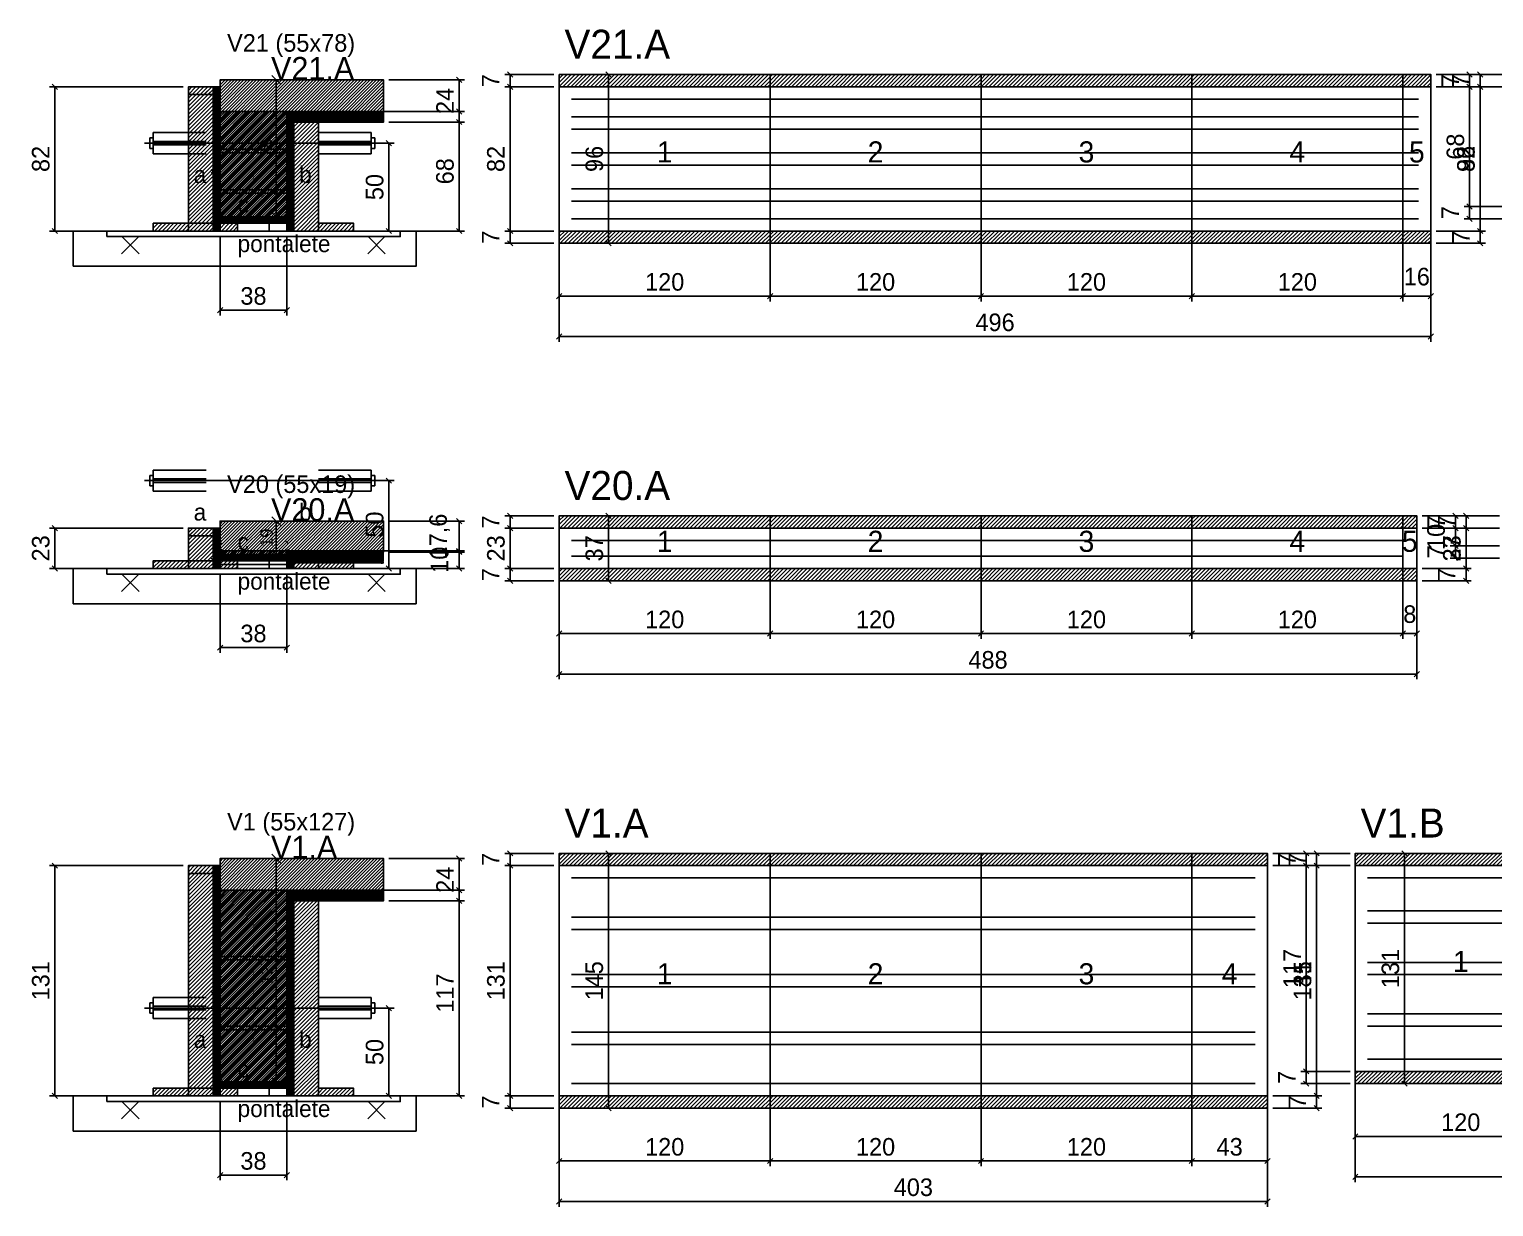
# Model space of a CAD drawing. Extents: x -10500 to 3070, y -7991 to 1250.
# Drawn here: x -69 to 765, y -5182 to -4512 of the extents above; entities that cross this region are included whole.
import ezdxf
from ezdxf.enums import TextEntityAlignment as Align

# ---------------------------------------------------------------- set-up
doc = ezdxf.new("R2010")
doc.units = 0
for name, color, linetype in [('5', 5, 'Continuous'), ('barrote', 126, 'Continuous'), ('CONCRETO', 251, 'Continuous'), ('COTA', 241, 'Continuous'), ('Cota Seção (2x)', 241, 'Continuous'), ('detalhes', 7, 'Continuous'), ('ESTRUTURACAO', 7, 'Continuous'), ('Hachura', 251, 'Continuous'), ('Madeira', 126, 'Continuous'), ('NOMENCLATURA', 7, 'Continuous'), ('Painéis', 200, 'Continuous'), ('presilha', 224, 'Continuous'), ('SARR_2.2x7', 40, 'Continuous'), ('SCO-___-LAJ', 224, 'Continuous'), ('TENSOR', 224, 'Continuous'), ('Texto Seção', 7, 'Continuous')]:
    doc.layers.add(name, color=color, linetype=linetype)
doc.dimstyles.new('PAINEL', dxfattribs={"dimtxt": 10, "dimasz": 3, "dimexe": 3, "dimexo": 3, "dimgap": 3, "dimtad": 1, "dimblk": 'OBLIQUE', "dimblk1": 'OBLIQUE', "dimcen": 2.5, "dimclrd": 4, "dimclre": 4, "dimclrt": 240, "dimazin": 3, "dimtfac": 1, "dimtmove": 0, "dimatfit": 3})
doc.dimstyles.new('SECAO2X', dxfattribs={"dimtxt": 7, "dimasz": 5, "dimexe": 3, "dimexo": 3, "dimgap": 2, "dimtad": 3, "dimblk": 'OBLIQUE', "dimblk1": 'OBLIQUE', "dimcen": 2.5, "dimclrd": 4, "dimclre": 4, "dimclrt": 1, "dimazin": 3, "dimtfac": 1, "dimtmove": 0, "dimatfit": 3})

# ---------------------------------------------------------------- blocks, each defined once
blk = doc.blocks.new('PAR_ESQ')
for p, q in [((-1, -1), (1, 1)), ((-1, 1), (1, -1))]:
    blk.add_line(p, q)
blk = doc.blocks.new('PAR_FUNDO_ESQ')
for p, q in [((-1, -1), (1, 1)), ((-1, 1), (1, -1))]:
    blk.add_line(p, q)
blk = doc.blocks.new('PAR_FUNDO_DIR')
for p, q in [((-1, -1), (1, 1)), ((-1, 1), (1, -1))]:
    blk.add_line(p, q)
blk = doc.blocks.new('par_int_esq')
for p, q in [((-1, -1), (1, 1)), ((-1, 1), (1, -1))]:
    blk.add_line(p, q)
blk = doc.blocks.new('par_int_dir')
for p, q in [((-1, -1), (1, 1)), ((-1, 1), (1, -1))]:
    blk.add_line(p, q)
blk = doc.blocks.new('_OBLIQUE')
at = {"color": 0, "linetype": 'BYBLOCK'}
blk.add_line((-0.5, -0.5), (0.5, 0.5), dxfattribs=at)

msp = doc.modelspace()

# ---------------------------------------------------------------- hatches: boundary and pattern name
at = {"layer": 'COTA'}
h = msp.add_hatch(dxfattribs=at)
h.set_pattern_fill('ANSI31', scale=0.4)
h.paths.add_polyline_path([(40, -4618.7), (40, -4540.7), (133, -4540.7), (133, -4564.7), (78, -4564.7), (78, -4618.7)])
h = msp.add_hatch(dxfattribs=at)
h.set_pattern_fill('ANSI31', scale=0.5)
h.paths.add_polyline_path([(233, -4544.7), (353, -4544.7), (353, -4537.7), (233, -4537.7)])
h = msp.add_hatch(dxfattribs=at)
h.set_pattern_fill('ANSI31', scale=0.5)
h.paths.add_polyline_path([(353, -4544.7), (473, -4544.7), (473, -4537.7), (353, -4537.7)])
h = msp.add_hatch(dxfattribs=at)
h.set_pattern_fill('ANSI31', scale=0.5)
h.paths.add_polyline_path([(473, -4544.7), (593, -4544.7), (593, -4537.7), (473, -4537.7)])
h = msp.add_hatch(dxfattribs=at)
h.set_pattern_fill('ANSI31', scale=0.5)
h.paths.add_polyline_path([(593, -4544.7), (713, -4544.7), (713, -4537.7), (593, -4537.7)])
h = msp.add_hatch(dxfattribs=at)
h.set_pattern_fill('ANSI31', scale=0.5)
h.paths.add_polyline_path([(713, -4544.7), (729, -4544.7), (729, -4537.7), (713, -4537.7)])
h = msp.add_hatch(dxfattribs=at)
h.set_pattern_fill('ANSI31', scale=0.5)
h.paths.add_polyline_path([(233, -4633.7), (353, -4633.7), (353, -4626.7), (233, -4626.7)])
h = msp.add_hatch(dxfattribs=at)
h.set_pattern_fill('ANSI31', scale=0.5)
h.paths.add_polyline_path([(353, -4633.7), (473, -4633.7), (473, -4626.7), (353, -4626.7)])
h = msp.add_hatch(dxfattribs=at)
h.set_pattern_fill('ANSI31', scale=0.5)
h.paths.add_polyline_path([(473, -4633.7), (593, -4633.7), (593, -4626.7), (473, -4626.7)])
h = msp.add_hatch(dxfattribs=at)
h.set_pattern_fill('ANSI31', scale=0.5)
h.paths.add_polyline_path([(593, -4633.7), (713, -4633.7), (713, -4626.7), (593, -4626.7)])
h = msp.add_hatch(dxfattribs=at)
h.set_pattern_fill('ANSI31', scale=0.5)
h.paths.add_polyline_path([(713, -4633.7), (729, -4633.7), (729, -4626.7), (713, -4626.7)])
h = msp.add_hatch(dxfattribs=at)
h.set_pattern_fill('ANSI31', scale=0.5)
h.paths.add_polyline_path([(233, -4795.7), (353, -4795.7), (353, -4788.7), (233, -4788.7)])
h = msp.add_hatch(dxfattribs=at)
h.set_pattern_fill('ANSI31', scale=0.5)
h.paths.add_polyline_path([(353, -4795.7), (473, -4795.7), (473, -4788.7), (353, -4788.7)])
h = msp.add_hatch(dxfattribs=at)
h.set_pattern_fill('ANSI31', scale=0.5)
h.paths.add_polyline_path([(473, -4795.7), (593, -4795.7), (593, -4788.7), (473, -4788.7)])
h = msp.add_hatch(dxfattribs=at)
h.set_pattern_fill('ANSI31', scale=0.5)
h.paths.add_polyline_path([(593, -4795.7), (713, -4795.7), (713, -4788.7), (593, -4788.7)])
h = msp.add_hatch(dxfattribs=at)
h.set_pattern_fill('ANSI31', scale=0.5)
h.paths.add_polyline_path([(713, -4795.7), (721, -4795.7), (721, -4788.7), (713, -4788.7)])
h = msp.add_hatch(dxfattribs=at)
h.set_pattern_fill('ANSI31', scale=0.4)
h.paths.add_polyline_path([(40, -4810.7), (40, -4791.7), (133, -4791.7), (133, -4809.3), (78, -4809.3), (78, -4810.7)])
h = msp.add_hatch(dxfattribs=at)
h.set_pattern_fill('ANSI31', scale=0.5)
h.paths.add_polyline_path([(233, -4825.7), (353, -4825.7), (353, -4818.7), (233, -4818.7)])
h = msp.add_hatch(dxfattribs=at)
h.set_pattern_fill('ANSI31', scale=0.5)
h.paths.add_polyline_path([(353, -4825.7), (473, -4825.7), (473, -4818.7), (353, -4818.7)])
h = msp.add_hatch(dxfattribs=at)
h.set_pattern_fill('ANSI31', scale=0.5)
h.paths.add_polyline_path([(473, -4825.7), (593, -4825.7), (593, -4818.7), (473, -4818.7)])
h = msp.add_hatch(dxfattribs=at)
h.set_pattern_fill('ANSI31', scale=0.5)
h.paths.add_polyline_path([(593, -4825.7), (713, -4825.7), (713, -4818.7), (593, -4818.7)])
h = msp.add_hatch(dxfattribs=at)
h.set_pattern_fill('ANSI31', scale=0.5)
h.paths.add_polyline_path([(713, -4825.7), (721, -4825.7), (721, -4818.7), (713, -4818.7)])
h = msp.add_hatch(dxfattribs=at)
h.set_pattern_fill('ANSI31', scale=0.5)
h.paths.add_polyline_path([(233, -4987.7), (353, -4987.7), (353, -4980.7), (233, -4980.7)])
h = msp.add_hatch(dxfattribs=at)
h.set_pattern_fill('ANSI31', scale=0.5)
h.paths.add_polyline_path([(353, -4987.7), (473, -4987.7), (473, -4980.7), (353, -4980.7)])
h = msp.add_hatch(dxfattribs=at)
h.set_pattern_fill('ANSI31', scale=0.5)
h.paths.add_polyline_path([(473, -4987.7), (593, -4987.7), (593, -4980.7), (473, -4980.7)])
h = msp.add_hatch(dxfattribs=at)
h.set_pattern_fill('ANSI31', scale=0.5)
h.paths.add_polyline_path([(593, -4987.7), (636, -4987.7), (636, -4980.7), (593, -4980.7)])
h = msp.add_hatch(dxfattribs=at)
h.set_pattern_fill('ANSI31', scale=0.5)
h.paths.add_polyline_path([(686, -4987.7), (806, -4987.7), (806, -4980.7), (686, -4980.7)])
h = msp.add_hatch(dxfattribs=at)
h.set_pattern_fill('ANSI31', scale=0.4)
h.paths.add_polyline_path([(40, -5110.7), (40, -4983.7), (133, -4983.7), (133, -5007.7), (78, -5007.7), (78, -5110.7)])
h = msp.add_hatch(dxfattribs=at)
h.set_pattern_fill('ANSI31', scale=0.5)
h.paths.add_polyline_path([(686, -5111.7), (806, -5111.7), (806, -5104.7), (686, -5104.7)])
h = msp.add_hatch(dxfattribs=at)
h.set_pattern_fill('ANSI31', scale=0.5)
h.paths.add_polyline_path([(233, -5125.7), (353, -5125.7), (353, -5118.7), (233, -5118.7)])
h = msp.add_hatch(dxfattribs=at)
h.set_pattern_fill('ANSI31', scale=0.5)
h.paths.add_polyline_path([(353, -5125.7), (473, -5125.7), (473, -5118.7), (353, -5118.7)])
h = msp.add_hatch(dxfattribs=at)
h.set_pattern_fill('ANSI31', scale=0.5)
h.paths.add_polyline_path([(473, -5125.7), (593, -5125.7), (593, -5118.7), (473, -5118.7)])
h = msp.add_hatch(dxfattribs=at)
h.set_pattern_fill('ANSI31', scale=0.5)
h.paths.add_polyline_path([(593, -5125.7), (636, -5125.7), (636, -5118.7), (593, -5118.7)])
at = {"layer": 'Hachura'}
h = msp.add_hatch(dxfattribs=at)
h.set_pattern_fill('ANSI31', scale=0.5)
h.paths.add_polyline_path([(22, -4626.7), (36, -4626.7), (36, -4544.7), (22, -4544.7)])
h = msp.add_hatch(dxfattribs=at)
h.set_pattern_fill('ANSI31', scale=0.5)
h.paths.add_polyline_path([(22, -4549.1), (36, -4549.1), (36, -4544.7), (22, -4544.7)])
h = msp.add_hatch(dxfattribs=at)
h.set_pattern_fill('SOLID')
h.paths.add_polyline_path([(36, -4626.7), (40, -4626.7), (40, -4544.7), (36, -4544.7)])
h = msp.add_hatch(dxfattribs=at)
h.set_pattern_fill('SOLID')
h.paths.add_polyline_path([(78, -4626.7), (82, -4626.7), (82, -4558.7), (78, -4558.7)])
h = msp.add_hatch(dxfattribs=at)
h.set_pattern_fill('SOLID')
h.paths.add_polyline_path([(78, -4558.7), (133, -4558.7), (133, -4564.7), (78, -4564.7)])
h = msp.add_hatch(dxfattribs=at)
h.set_pattern_fill('ANSI31', scale=0.5)
h.paths.add_polyline_path([(82, -4626.7), (96, -4626.7), (96, -4558.7), (82, -4558.7)])
h = msp.add_hatch(dxfattribs=at)
h.set_pattern_fill('ANSI31', scale=0.5)
h.paths.add_polyline_path([(82, -4563.1), (96, -4563.1), (96, -4558.7), (82, -4558.7)])
h = msp.add_hatch(dxfattribs=at)
h.set_pattern_fill('ANSI31', scale=0.5)
h.paths.add_polyline_path([(2, -4626.7), (22, -4626.7), (22, -4622.3), (2, -4622.3)])
h = msp.add_hatch(dxfattribs=at)
h.set_pattern_fill('SOLID')
h.paths.add_polyline_path([(40, -4622.3), (78, -4622.3), (78, -4618.7), (40, -4618.7)])
h = msp.add_hatch(dxfattribs=at)
h.set_pattern_fill('ANSI31', scale=0.5)
h.paths.add_polyline_path([(40, -4626.7), (50, -4626.7), (50, -4622.3), (40, -4622.3)])
h = msp.add_hatch(dxfattribs=at)
h.set_pattern_fill('ANSI31', scale=0.5)
h.paths.add_polyline_path([(96, -4626.7), (116, -4626.7), (116, -4622.3), (96, -4622.3)])
h = msp.add_hatch(dxfattribs=at)
h.set_pattern_fill('ANSI31', scale=0.5)
h.paths.add_polyline_path([(22, -4818.7), (36, -4818.7), (36, -4795.7), (22, -4795.7)])
h = msp.add_hatch(dxfattribs=at)
h.set_pattern_fill('ANSI31', scale=0.5)
h.paths.add_polyline_path([(22, -4800.1), (36, -4800.1), (36, -4795.7), (22, -4795.7)])
h = msp.add_hatch(dxfattribs=at)
h.set_pattern_fill('SOLID')
h.paths.add_polyline_path([(36, -4818.7), (40, -4818.7), (40, -4795.7), (36, -4795.7)])
h = msp.add_hatch(dxfattribs=at)
h.set_pattern_fill('ANSI31', scale=0.5)
h.paths.add_polyline_path([(2, -4818.7), (22, -4818.7), (22, -4814.3), (2, -4814.3)])
h = msp.add_hatch(dxfattribs=at)
h.set_pattern_fill('SOLID')
h.paths.add_polyline_path([(40, -4814.3), (78, -4814.3), (78, -4810.7), (40, -4810.7)])
h = msp.add_hatch(dxfattribs=at)
h.set_pattern_fill('ANSI31', scale=0.5)
h.paths.add_polyline_path([(40, -4818.7), (50, -4818.7), (50, -4814.3), (40, -4814.3)])
h = msp.add_hatch(dxfattribs=at)
h.set_pattern_fill('SOLID')
h.paths.add_polyline_path([(78, -4818.7), (82, -4818.7), (82, -4808.7), (78, -4808.7)])
h = msp.add_hatch(dxfattribs=at)
h.set_pattern_fill('SOLID')
h.paths.add_polyline_path([(78, -4808.7), (133, -4808.7), (133, -4815.7), (78, -4815.7)])
h = msp.add_hatch(dxfattribs=at)
h.set_pattern_fill('ANSI31', scale=0.5)
h.paths.add_polyline_path([(82, -4818.7), (96, -4818.7), (96, -4808.7), (82, -4808.7)])
h = msp.add_hatch(dxfattribs=at)
h.set_pattern_fill('ANSI31', scale=0.5)
h.paths.add_polyline_path([(82, -4813.1), (96, -4813.1), (96, -4808.7), (82, -4808.7)])
h = msp.add_hatch(dxfattribs=at)
h.set_pattern_fill('ANSI31', scale=0.5)
h.paths.add_polyline_path([(96, -4818.7), (116, -4818.7), (116, -4814.3), (96, -4814.3)])
h = msp.add_hatch(dxfattribs=at)
h.set_pattern_fill('ANSI31', scale=0.5)
h.paths.add_polyline_path([(22, -5118.7), (36, -5118.7), (36, -4987.7), (22, -4987.7)])
h = msp.add_hatch(dxfattribs=at)
h.set_pattern_fill('ANSI31', scale=0.5)
h.paths.add_polyline_path([(22, -4992.1), (36, -4992.1), (36, -4987.7), (22, -4987.7)])
h = msp.add_hatch(dxfattribs=at)
h.set_pattern_fill('SOLID')
h.paths.add_polyline_path([(36, -5118.7), (40, -5118.7), (40, -4987.7), (36, -4987.7)])
h = msp.add_hatch(dxfattribs=at)
h.set_pattern_fill('SOLID')
h.paths.add_polyline_path([(78, -5118.7), (82, -5118.7), (82, -5001.7), (78, -5001.7)])
h = msp.add_hatch(dxfattribs=at)
h.set_pattern_fill('SOLID')
h.paths.add_polyline_path([(78, -5001.7), (133, -5001.7), (133, -5007.7), (78, -5007.7)])
h = msp.add_hatch(dxfattribs=at)
h.set_pattern_fill('ANSI31', scale=0.5)
h.paths.add_polyline_path([(82, -5118.7), (96, -5118.7), (96, -5001.7), (82, -5001.7)])
h = msp.add_hatch(dxfattribs=at)
h.set_pattern_fill('ANSI31', scale=0.5)
h.paths.add_polyline_path([(82, -5006.1), (96, -5006.1), (96, -5001.7), (82, -5001.7)])
h = msp.add_hatch(dxfattribs=at)
h.set_pattern_fill('ANSI31', scale=0.5)
h.paths.add_polyline_path([(2, -5118.7), (22, -5118.7), (22, -5114.3), (2, -5114.3)])
h = msp.add_hatch(dxfattribs=at)
h.set_pattern_fill('SOLID')
h.paths.add_polyline_path([(40, -5114.3), (78, -5114.3), (78, -5110.7), (40, -5110.7)])
h = msp.add_hatch(dxfattribs=at)
h.set_pattern_fill('ANSI31', scale=0.5)
h.paths.add_polyline_path([(40, -5118.7), (50, -5118.7), (50, -5114.3), (40, -5114.3)])
h = msp.add_hatch(dxfattribs=at)
h.set_pattern_fill('ANSI31', scale=0.5)
h.paths.add_polyline_path([(96, -5118.7), (116, -5118.7), (116, -5114.3), (96, -5114.3)])
at = {"layer": 'HACHURACONCRETO'}
h = msp.add_hatch(dxfattribs=at)
h.set_pattern_fill('ANSI31', scale=0.3)
h.paths.add_polyline_path([(40, -4622.3), (78, -4622.3), (78, -4558.7), (40, -4558.7)])
h = msp.add_hatch(dxfattribs=at)
h.set_pattern_fill('ANSI31', scale=0.3)
h.paths.add_polyline_path([(40, -4814.3), (78, -4814.3), (78, -4808.7), (40, -4808.7)])
h = msp.add_hatch(dxfattribs=at)
h.set_pattern_fill('ANSI31', scale=0.3)
h.paths.add_polyline_path([(40, -5114.3), (78, -5114.3), (78, -5001.7), (40, -5001.7)])

# ---------------------------------------------------------------- linework, layer by layer
for p, q in [((0, -4573.7), (0, -4579.7)), ((2, -4573.7), (0, -4573.7)), ((2, -4570.7), (32, -4570.7)), ((2, -4570.7), (2, -4582.7)), ((96, -4570.7), (126, -4570.7)), ((126, -4570.7), (126, -4582.7)), ((126, -4573.7), (128, -4573.7)), ((128, -4573.7), (128, -4579.7)), ((2, -4579.7), (0, -4579.7)), ((2, -4575.7), (32, -4575.7)), ((2, -4577.7), (32, -4577.7)), ((2, -4582.7), (32, -4582.7)), ((96, -4575.7), (126, -4575.7)), ((96, -4577.7), (126, -4577.7)), ((96, -4582.7), (126, -4582.7)), ((126, -4579.7), (128, -4579.7)), ((0, -4765.7), (0, -4771.7)), ((2, -4765.7), (0, -4765.7)), ((2, -4762.7), (32, -4762.7)), ((2, -4762.7), (2, -4774.7)), ((96, -4762.7), (126, -4762.7)), ((126, -4762.7), (126, -4774.7)), ((126, -4765.7), (128, -4765.7)), ((128, -4765.7), (128, -4771.7)), ((2, -4771.7), (0, -4771.7)), ((2, -4767.7), (32, -4767.7)), ((2, -4769.7), (32, -4769.7)), ((2, -4774.7), (32, -4774.7)), ((96, -4767.7), (126, -4767.7)), ((96, -4769.7), (126, -4769.7)), ((96, -4774.7), (126, -4774.7)), ((126, -4771.7), (128, -4771.7)), ((0, -5065.7), (0, -5071.7)), ((2, -5065.7), (0, -5065.7)), ((2, -5062.7), (32, -5062.7)), ((2, -5062.7), (2, -5074.7)), ((96, -5062.7), (126, -5062.7)), ((126, -5062.7), (126, -5074.7)), ((126, -5065.7), (128, -5065.7)), ((128, -5065.7), (128, -5071.7)), ((2, -5071.7), (0, -5071.7)), ((2, -5067.7), (32, -5067.7)), ((2, -5069.7), (32, -5069.7)), ((2, -5074.7), (32, -5074.7)), ((96, -5067.7), (126, -5067.7)), ((96, -5069.7), (126, -5069.7)), ((96, -5074.7), (126, -5074.7)), ((126, -5071.7), (128, -5071.7))]:
    msp.add_line(p, q)
at = {"layer": 'BARRA_ANCORAGEM'}
for p, q in [((40, -4580.14), (78, -4580.14)), ((40, -4582.14), (40, -4580.14)), ((40, -4582.14), (78, -4582.14)), ((78, -4582.14), (78, -4580.14)), ((40, -4603.26), (78, -4603.26)), ((40, -4605.26), (40, -4603.26)), ((40, -4605.26), (78, -4605.26)), ((78, -4605.26), (78, -4603.26)), ((40, -4811), (78, -4811)), ((40, -4813), (40, -4811)), ((40, -4813), (78, -4813)), ((40, -4814.4), (78, -4814.4)), ((40, -4816.4), (40, -4814.4)), ((40, -4816.4), (78, -4816.4)), ((78, -4813), (78, -4811)), ((78, -4816.4), (78, -4814.4)), ((40, -5039.31), (78, -5039.31)), ((40, -5041.31), (40, -5039.31)), ((40, -5041.31), (78, -5041.31)), ((78, -5041.31), (78, -5039.31)), ((40, -5079.09), (78, -5079.09)), ((40, -5081.09), (40, -5079.09)), ((40, -5081.09), (78, -5081.09)), ((78, -5081.09), (78, -5079.09))]:
    msp.add_line(p, q, dxfattribs=at)
at = {"layer": 'barrote'}
for points in [[(-43.5, -4646.7), (151.5, -4646.7), (151.5, -4626.7), (-43.5, -4626.7)], [(-43.5, -4838.7), (151.5, -4838.7), (151.5, -4818.7), (-43.5, -4818.7)], [(-43.5, -5138.7), (151.5, -5138.7), (151.5, -5118.7), (-43.5, -5118.7)]]:
    msp.add_lwpolyline(points, close=True, dxfattribs=at)
at = {"layer": 'CONCRETO'}
for points in [[(40, -4618.7), (40, -4540.7), (133, -4540.7), (133, -4564.7), (78, -4564.7), (78, -4618.7)], [(40, -4810.7), (40, -4791.7), (133, -4791.7), (133, -4809.3), (78, -4809.3), (78, -4810.7)], [(40, -5110.7), (40, -4983.7), (133, -4983.7), (133, -5007.7), (78, -5007.7), (78, -5110.7)]]:
    msp.add_lwpolyline(points, close=True, dxfattribs=at)
at = {"layer": 'HACHURACONCRETO'}
for points in [[(40, -4622.3), (78, -4622.3), (78, -4558.7), (40, -4558.7)], [(40, -4814.3), (78, -4814.3), (78, -4808.7), (40, -4808.7)], [(40, -5114.3), (78, -5114.3), (78, -5001.7), (40, -5001.7)]]:
    msp.add_lwpolyline(points, close=True, dxfattribs=at)
at = {"layer": 'Madeira'}
for points in [[(22, -4626.7), (36, -4626.7), (36, -4544.7), (22, -4544.7)], [(22, -4549.1), (36, -4549.1), (36, -4544.7), (22, -4544.7)], [(82, -4626.7), (96, -4626.7), (96, -4558.7), (82, -4558.7)], [(82, -4563.1), (96, -4563.1), (96, -4558.7), (82, -4558.7)], [(2, -4626.7), (22, -4626.7), (22, -4622.3), (2, -4622.3)], [(22, -4626.7), (36, -4626.7), (36, -4622.3), (22, -4622.3)], [(40, -4626.7), (50, -4626.7), (50, -4622.3), (40, -4622.3)], [(68, -4626.7), (78, -4626.7), (78, -4622.3), (68, -4622.3)], [(96, -4626.7), (116, -4626.7), (116, -4622.3), (96, -4622.3)], [(22, -4818.7), (36, -4818.7), (36, -4795.7), (22, -4795.7)], [(22, -4800.1), (36, -4800.1), (36, -4795.7), (22, -4795.7)], [(2, -4818.7), (22, -4818.7), (22, -4814.3), (2, -4814.3)], [(22, -4818.7), (36, -4818.7), (36, -4814.3), (22, -4814.3)], [(40, -4818.7), (50, -4818.7), (50, -4814.3), (40, -4814.3)], [(68, -4818.7), (78, -4818.7), (78, -4814.3), (68, -4814.3)], [(82, -4818.7), (96, -4818.7), (96, -4808.7), (82, -4808.7)], [(82, -4813.1), (96, -4813.1), (96, -4808.7), (82, -4808.7)], [(96, -4818.7), (116, -4818.7), (116, -4814.3), (96, -4814.3)], [(22, -5118.7), (36, -5118.7), (36, -4987.7), (22, -4987.7)], [(22, -4992.1), (36, -4992.1), (36, -4987.7), (22, -4987.7)], [(82, -5118.7), (96, -5118.7), (96, -5001.7), (82, -5001.7)], [(82, -5006.1), (96, -5006.1), (96, -5001.7), (82, -5001.7)], [(2, -5118.7), (22, -5118.7), (22, -5114.3), (2, -5114.3)], [(22, -5118.7), (36, -5118.7), (36, -5114.3), (22, -5114.3)], [(40, -5118.7), (50, -5118.7), (50, -5114.3), (40, -5114.3)], [(68, -5118.7), (78, -5118.7), (78, -5114.3), (68, -5114.3)], [(96, -5118.7), (116, -5118.7), (116, -5114.3), (96, -5114.3)]]:
    msp.add_lwpolyline(points, close=True, dxfattribs=at)
at = {"layer": 'Painéis'}
for p, q in [((233, -4544.7), (353, -4544.7)), ((233, -4626.7), (233, -4544.7)), ((353, -4626.7), (353, -4544.7)), ((353, -4626.7), (353, -4544.7)), ((353, -4544.7), (473, -4544.7)), ((353, -4626.7), (353, -4544.7)), ((473, -4626.7), (473, -4544.7)), ((473, -4626.7), (473, -4544.7)), ((473, -4544.7), (593, -4544.7)), ((473, -4626.7), (473, -4544.7)), ((593, -4626.7), (593, -4544.7)), ((593, -4626.7), (593, -4544.7)), ((593, -4544.7), (713, -4544.7)), ((593, -4626.7), (593, -4544.7)), ((713, -4626.7), (713, -4544.7)), ((713, -4626.7), (713, -4544.7)), ((713, -4544.7), (729, -4544.7)), ((713, -4626.7), (713, -4544.7)), ((729, -4626.7), (729, -4544.7)), ((233, -4626.7), (353, -4626.7)), ((353, -4626.7), (473, -4626.7)), ((473, -4626.7), (593, -4626.7)), ((593, -4626.7), (713, -4626.7)), ((713, -4626.7), (729, -4626.7)), ((233, -4795.7), (353, -4795.7)), ((233, -4818.7), (233, -4795.7)), ((353, -4818.7), (353, -4795.7)), ((353, -4818.7), (353, -4795.7)), ((353, -4795.7), (473, -4795.7)), ((353, -4818.7), (353, -4795.7)), ((473, -4818.7), (473, -4795.7)), ((473, -4818.7), (473, -4795.7)), ((473, -4795.7), (593, -4795.7)), ((473, -4818.7), (473, -4795.7)), ((593, -4818.7), (593, -4795.7)), ((593, -4818.7), (593, -4795.7)), ((593, -4795.7), (713, -4795.7)), ((593, -4818.7), (593, -4795.7)), ((713, -4818.7), (713, -4795.7)), ((713, -4818.7), (713, -4795.7)), ((713, -4795.7), (721, -4795.7)), ((713, -4818.7), (713, -4795.7)), ((721, -4818.7), (721, -4795.7)), ((233, -4818.7), (353, -4818.7)), ((353, -4818.7), (473, -4818.7)), ((473, -4818.7), (593, -4818.7)), ((593, -4818.7), (713, -4818.7)), ((713, -4818.7), (721, -4818.7)), ((233, -4987.7), (353, -4987.7)), ((233, -5118.7), (233, -4987.7)), ((353, -5118.7), (353, -4987.7)), ((353, -5118.7), (353, -4987.7)), ((353, -4987.7), (473, -4987.7)), ((353, -5118.7), (353, -4987.7)), ((473, -5118.7), (473, -4987.7)), ((473, -5118.7), (473, -4987.7)), ((473, -4987.7), (593, -4987.7)), ((473, -5118.7), (473, -4987.7)), ((593, -5118.7), (593, -4987.7)), ((593, -5118.7), (593, -4987.7)), ((593, -4987.7), (636, -4987.7)), ((593, -5118.7), (593, -4987.7)), ((636, -5118.7), (636, -4987.7)), ((686, -4987.7), (806, -4987.7)), ((686, -5104.7), (686, -4987.7)), ((686, -5104.7), (806, -5104.7)), ((233, -5118.7), (353, -5118.7)), ((353, -5118.7), (473, -5118.7)), ((473, -5118.7), (593, -5118.7)), ((593, -5118.7), (636, -5118.7))]:
    msp.add_line(p, q, dxfattribs=at)
for points in [[(36, -4626.7), (40, -4626.7), (40, -4544.7), (36, -4544.7)], [(78, -4626.7), (82, -4626.7), (82, -4558.7), (78, -4558.7)], [(78, -4558.7), (133, -4558.7), (133, -4564.7), (78, -4564.7)], [(40, -4622.3), (78, -4622.3), (78, -4618.7), (40, -4618.7)], [(36, -4818.7), (40, -4818.7), (40, -4795.7), (36, -4795.7)], [(40, -4814.3), (78, -4814.3), (78, -4810.7), (40, -4810.7)], [(78, -4818.7), (82, -4818.7), (82, -4808.7), (78, -4808.7)], [(78, -4808.7), (133, -4808.7), (133, -4809.3), (78, -4809.3)], [(36, -5118.7), (40, -5118.7), (40, -4987.7), (36, -4987.7)], [(78, -5118.7), (82, -5118.7), (82, -5001.7), (78, -5001.7)], [(78, -5001.7), (133, -5001.7), (133, -5007.7), (78, -5007.7)], [(40, -5114.3), (78, -5114.3), (78, -5110.7), (40, -5110.7)]]:
    msp.add_lwpolyline(points, close=True, dxfattribs=at)
at = {"layer": 'presilha'}
for p, q in [((-16, -4639.7), (-6, -4629.7)), ((-16, -4629.7), (-6, -4639.7)), ((124, -4639.7), (134, -4629.7)), ((124, -4629.7), (134, -4639.7)), ((-16, -4831.7), (-6, -4821.7)), ((-16, -4821.7), (-6, -4831.7)), ((124, -4831.7), (134, -4821.7)), ((124, -4821.7), (134, -4831.7)), ((-16, -5131.7), (-6, -5121.7)), ((-16, -5121.7), (-6, -5131.7)), ((124, -5131.7), (134, -5121.7)), ((124, -5121.7), (134, -5131.7))]:
    msp.add_line(p, q, dxfattribs=at)
at = {"layer": 'SARR_2.2x7'}
for points in [[(240, -4551.7), (353, -4551.7)], [(240, -4551.7), (353, -4551.7)], [(353, -4551.7), (473, -4551.7)], [(353, -4551.7), (473, -4551.7)], [(473, -4551.7), (593, -4551.7)], [(473, -4551.7), (593, -4551.7)], [(593, -4551.7), (713, -4551.7)], [(593, -4551.7), (713, -4551.7)], [(713, -4551.7), (722, -4551.7)], [(713, -4551.7), (722, -4551.7)], [(240, -4561.7), (353, -4561.7)], [(240, -4561.7), (353, -4561.7)], [(353, -4561.7), (473, -4561.7)], [(353, -4561.7), (473, -4561.7)], [(473, -4561.7), (593, -4561.7)], [(473, -4561.7), (593, -4561.7)], [(593, -4561.7), (713, -4561.7)], [(593, -4561.7), (713, -4561.7)], [(713, -4561.7), (722, -4561.7)], [(713, -4561.7), (722, -4561.7)], [(240, -4568.7), (353, -4568.7)], [(240, -4568.7), (353, -4568.7)], [(353, -4568.7), (473, -4568.7)], [(353, -4568.7), (473, -4568.7)], [(473, -4568.7), (593, -4568.7)], [(473, -4568.7), (593, -4568.7)], [(593, -4568.7), (713, -4568.7)], [(593, -4568.7), (713, -4568.7)], [(713, -4568.7), (722, -4568.7)], [(713, -4568.7), (722, -4568.7)], [(240, -4582.2), (353, -4582.2)], [(240, -4582.2), (353, -4582.2)], [(353, -4582.2), (473, -4582.2)], [(353, -4582.2), (473, -4582.2)], [(473, -4582.2), (593, -4582.2)], [(473, -4582.2), (593, -4582.2)], [(593, -4582.2), (713, -4582.2)], [(593, -4582.2), (713, -4582.2)], [(713, -4582.2), (722, -4582.2)], [(713, -4582.2), (722, -4582.2)], [(240, -4589.2), (353, -4589.2)], [(240, -4589.2), (353, -4589.2)], [(353, -4589.2), (473, -4589.2)], [(353, -4589.2), (473, -4589.2)], [(473, -4589.2), (593, -4589.2)], [(473, -4589.2), (593, -4589.2)], [(593, -4589.2), (713, -4589.2)], [(593, -4589.2), (713, -4589.2)], [(713, -4589.2), (722, -4589.2)], [(713, -4589.2), (722, -4589.2)], [(240, -4602.7), (353, -4602.7)], [(240, -4602.7), (353, -4602.7)], [(353, -4602.7), (473, -4602.7)], [(353, -4602.7), (473, -4602.7)], [(473, -4602.7), (593, -4602.7)], [(473, -4602.7), (593, -4602.7)], [(593, -4602.7), (713, -4602.7)], [(593, -4602.7), (713, -4602.7)], [(713, -4602.7), (722, -4602.7)], [(713, -4602.7), (722, -4602.7)], [(240, -4609.7), (353, -4609.7)], [(240, -4609.7), (353, -4609.7)], [(353, -4609.7), (473, -4609.7)], [(353, -4609.7), (473, -4609.7)], [(473, -4609.7), (593, -4609.7)], [(473, -4609.7), (593, -4609.7)], [(593, -4609.7), (713, -4609.7)], [(593, -4609.7), (713, -4609.7)], [(713, -4609.7), (722, -4609.7)], [(713, -4609.7), (722, -4609.7)], [(240, -4619.7), (353, -4619.7)], [(240, -4619.7), (353, -4619.7)], [(353, -4619.7), (473, -4619.7)], [(353, -4619.7), (473, -4619.7)], [(473, -4619.7), (593, -4619.7)], [(473, -4619.7), (593, -4619.7)], [(593, -4619.7), (713, -4619.7)], [(593, -4619.7), (713, -4619.7)], [(713, -4619.7), (722, -4619.7)], [(713, -4619.7), (722, -4619.7)], [(240, -4802.7), (353, -4802.7)], [(240, -4802.7), (353, -4802.7)], [(353, -4802.7), (473, -4802.7)], [(353, -4802.7), (473, -4802.7)], [(473, -4802.7), (593, -4802.7)], [(473, -4802.7), (593, -4802.7)], [(593, -4802.7), (713, -4802.7)], [(593, -4802.7), (713, -4802.7)], [(240, -4811.7), (353, -4811.7)], [(240, -4811.7), (353, -4811.7)], [(353, -4811.7), (473, -4811.7)], [(353, -4811.7), (473, -4811.7)], [(473, -4811.7), (593, -4811.7)], [(473, -4811.7), (593, -4811.7)], [(593, -4811.7), (713, -4811.7)], [(593, -4811.7), (713, -4811.7)], [(240, -4994.7), (353, -4994.7)], [(240, -4994.7), (353, -4994.7)], [(353, -4994.7), (473, -4994.7)], [(353, -4994.7), (473, -4994.7)], [(473, -4994.7), (593, -4994.7)], [(473, -4994.7), (593, -4994.7)], [(593, -4994.7), (629, -4994.7)], [(593, -4994.7), (629, -4994.7)], [(693, -4994.7), (806, -4994.7)], [(693, -4994.7), (806, -4994.7)], [(693, -5013.45), (806, -5013.45)], [(693, -5013.45), (806, -5013.45)], [(240, -5016.95), (353, -5016.95)], [(240, -5016.95), (353, -5016.95)], [(240, -5023.95), (353, -5023.95)], [(240, -5023.95), (353, -5023.95)], [(353, -5016.95), (473, -5016.95)], [(353, -5016.95), (473, -5016.95)], [(353, -5023.95), (473, -5023.95)], [(353, -5023.95), (473, -5023.95)], [(473, -5016.95), (593, -5016.95)], [(473, -5016.95), (593, -5016.95)], [(473, -5023.95), (593, -5023.95)], [(473, -5023.95), (593, -5023.95)], [(593, -5016.95), (629, -5016.95)], [(593, -5016.95), (629, -5016.95)], [(593, -5023.95), (629, -5023.95)], [(593, -5023.95), (629, -5023.95)], [(693, -5020.45), (806, -5020.45)], [(693, -5020.45), (806, -5020.45)], [(240, -5049.7), (353, -5049.7)], [(240, -5049.7), (353, -5049.7)], [(353, -5049.7), (473, -5049.7)], [(353, -5049.7), (473, -5049.7)], [(473, -5049.7), (593, -5049.7)], [(473, -5049.7), (593, -5049.7)], [(593, -5049.7), (629, -5049.7)], [(593, -5049.7), (629, -5049.7)], [(693, -5042.7), (806, -5042.7)], [(693, -5042.7), (806, -5042.7)], [(693, -5049.7), (806, -5049.7)], [(693, -5049.7), (806, -5049.7)], [(240, -5056.7), (353, -5056.7)], [(240, -5056.7), (353, -5056.7)], [(353, -5056.7), (473, -5056.7)], [(353, -5056.7), (473, -5056.7)], [(473, -5056.7), (593, -5056.7)], [(473, -5056.7), (593, -5056.7)], [(593, -5056.7), (629, -5056.7)], [(593, -5056.7), (629, -5056.7)], [(693, -5071.95), (806, -5071.95)], [(693, -5071.95), (806, -5071.95)], [(240, -5082.45), (353, -5082.45)], [(240, -5082.45), (353, -5082.45)], [(353, -5082.45), (473, -5082.45)], [(353, -5082.45), (473, -5082.45)], [(473, -5082.45), (593, -5082.45)], [(473, -5082.45), (593, -5082.45)], [(593, -5082.45), (629, -5082.45)], [(593, -5082.45), (629, -5082.45)], [(693, -5078.95), (806, -5078.95)], [(693, -5078.95), (806, -5078.95)], [(240, -5089.45), (353, -5089.45)], [(240, -5089.45), (353, -5089.45)], [(353, -5089.45), (473, -5089.45)], [(353, -5089.45), (473, -5089.45)], [(473, -5089.45), (593, -5089.45)], [(473, -5089.45), (593, -5089.45)], [(593, -5089.45), (629, -5089.45)], [(593, -5089.45), (629, -5089.45)], [(693, -5097.7), (806, -5097.7)], [(693, -5097.7), (806, -5097.7)], [(240, -5111.7), (353, -5111.7)], [(240, -5111.7), (353, -5111.7)], [(353, -5111.7), (473, -5111.7)], [(353, -5111.7), (473, -5111.7)], [(473, -5111.7), (593, -5111.7)], [(473, -5111.7), (593, -5111.7)], [(593, -5111.7), (629, -5111.7)], [(593, -5111.7), (629, -5111.7)]]:
    msp.add_lwpolyline(points, dxfattribs=at)
at = {"layer": 'SARRAFO_2_2X7'}
for p, q in [((36, -4553.9), (36, -4549.5)), ((36, -4549.5), (40, -4549.5)), ((40, -4553.9), (40, -4549.5)), ((36, -4553.9), (40, -4553.9)), ((36, -4563.9), (36, -4559.5)), ((36, -4559.5), (40, -4559.5)), ((36, -4563.9), (40, -4563.9)), ((36, -4570.9), (36, -4566.5)), ((36, -4566.5), (40, -4566.5)), ((40, -4563.9), (40, -4559.5)), ((40, -4570.9), (40, -4566.5)), ((78, -4567.9), (78, -4563.5)), ((78, -4563.5), (82, -4563.5)), ((82, -4567.9), (82, -4563.5)), ((36, -4570.9), (40, -4570.9)), ((78, -4567.9), (82, -4567.9)), ((36, -4584.4), (36, -4580)), ((36, -4580), (40, -4580)), ((40, -4584.4), (40, -4580)), ((36, -4584.4), (40, -4584.4)), ((36, -4591.4), (36, -4587)), ((36, -4587), (40, -4587)), ((36, -4591.4), (40, -4591.4)), ((40, -4591.4), (40, -4587)), ((78, -4591.4), (78, -4587)), ((78, -4587), (82, -4587)), ((78, -4591.4), (82, -4591.4)), ((82, -4591.4), (82, -4587)), ((78, -4598.4), (78, -4594)), ((78, -4594), (82, -4594)), ((78, -4598.4), (82, -4598.4)), ((82, -4598.4), (82, -4594)), ((36, -4604.9), (36, -4600.5)), ((36, -4600.5), (40, -4600.5)), ((36, -4604.9), (40, -4604.9)), ((36, -4611.9), (36, -4607.5)), ((36, -4607.5), (40, -4607.5)), ((40, -4604.9), (40, -4600.5)), ((40, -4611.9), (40, -4607.5)), ((36, -4611.9), (40, -4611.9)), ((36, -4621.9), (36, -4617.5)), ((36, -4617.5), (40, -4617.5)), ((36, -4621.9), (40, -4621.9)), ((40, -4621.9), (40, -4617.5)), ((78, -4621.9), (78, -4617.5)), ((78, -4617.5), (82, -4617.5)), ((78, -4621.9), (82, -4621.9)), ((82, -4621.9), (82, -4617.5)), ((36, -4804.9), (36, -4800.5)), ((36, -4800.5), (40, -4800.5)), ((36, -4804.9), (40, -4804.9)), ((40, -4804.9), (40, -4800.5)), ((36, -4813.9), (36, -4809.5)), ((36, -4809.5), (40, -4809.5)), ((36, -4813.9), (40, -4813.9)), ((40, -4813.9), (40, -4809.5)), ((78, -4815.9), (78, -4811.5)), ((78, -4811.5), (82, -4811.5)), ((78, -4815.9), (82, -4815.9)), ((82, -4815.9), (82, -4811.5)), ((36, -4996.9), (36, -4992.5)), ((36, -4992.5), (40, -4992.5)), ((36, -4996.9), (40, -4996.9)), ((40, -4996.9), (40, -4992.5)), ((78, -5010.9), (78, -5006.5)), ((78, -5006.5), (82, -5006.5)), ((82, -5010.9), (82, -5006.5)), ((36, -5019.15), (36, -5014.75)), ((36, -5014.75), (40, -5014.75)), ((40, -5019.15), (40, -5014.75)), ((78, -5010.9), (82, -5010.9)), ((36, -5019.15), (40, -5019.15)), ((36, -5026.15), (36, -5021.75)), ((36, -5021.75), (40, -5021.75)), ((40, -5026.15), (40, -5021.75)), ((36, -5026.15), (40, -5026.15)), ((78, -5029.65), (78, -5025.25)), ((78, -5025.25), (82, -5025.25)), ((78, -5029.65), (82, -5029.65)), ((78, -5036.65), (78, -5032.25)), ((78, -5032.25), (82, -5032.25)), ((82, -5029.65), (82, -5025.25)), ((82, -5036.65), (82, -5032.25)), ((78, -5036.65), (82, -5036.65)), ((36, -5051.9), (36, -5047.5)), ((36, -5047.5), (40, -5047.5)), ((40, -5051.9), (40, -5047.5)), ((36, -5051.9), (40, -5051.9)), ((36, -5058.9), (36, -5054.5)), ((36, -5054.5), (40, -5054.5)), ((40, -5058.9), (40, -5054.5)), ((78, -5058.9), (78, -5054.5)), ((78, -5054.5), (82, -5054.5)), ((82, -5058.9), (82, -5054.5)), ((36, -5058.9), (40, -5058.9)), ((78, -5058.9), (82, -5058.9)), ((78, -5065.9), (78, -5061.5)), ((78, -5061.5), (82, -5061.5)), ((78, -5065.9), (82, -5065.9)), ((82, -5065.9), (82, -5061.5)), ((36, -5084.65), (36, -5080.25)), ((36, -5080.25), (40, -5080.25)), ((40, -5084.65), (40, -5080.25)), ((36, -5084.65), (40, -5084.65)), ((36, -5091.65), (36, -5087.25)), ((36, -5087.25), (40, -5087.25)), ((40, -5091.65), (40, -5087.25)), ((78, -5088.15), (78, -5083.75)), ((78, -5083.75), (82, -5083.75)), ((78, -5088.15), (82, -5088.15)), ((78, -5095.15), (78, -5090.75)), ((78, -5090.75), (82, -5090.75)), ((82, -5088.15), (82, -5083.75)), ((82, -5095.15), (82, -5090.75)), ((36, -5091.65), (40, -5091.65)), ((78, -5095.15), (82, -5095.15)), ((36, -5113.9), (36, -5109.5)), ((36, -5109.5), (40, -5109.5)), ((36, -5113.9), (40, -5113.9)), ((40, -5113.9), (40, -5109.5)), ((78, -5113.9), (78, -5109.5)), ((78, -5109.5), (82, -5109.5)), ((78, -5113.9), (82, -5113.9)), ((82, -5113.9), (82, -5109.5))]:
    msp.add_line(p, q, dxfattribs=at)
at = {"layer": 'SCO-___-LAJ'}
for points in [[(233, -4544.7), (353, -4544.7), (353, -4537.7), (233, -4537.7)], [(353, -4544.7), (473, -4544.7), (473, -4537.7), (353, -4537.7)], [(473, -4544.7), (593, -4544.7), (593, -4537.7), (473, -4537.7)], [(593, -4544.7), (713, -4544.7), (713, -4537.7), (593, -4537.7)], [(713, -4544.7), (729, -4544.7), (729, -4537.7), (713, -4537.7)], [(-24.5, -4629.9), (142.5, -4629.9), (142.5, -4626.7), (-24.5, -4626.7)], [(233, -4633.7), (353, -4633.7), (353, -4626.7), (233, -4626.7)], [(353, -4633.7), (473, -4633.7), (473, -4626.7), (353, -4626.7)], [(473, -4633.7), (593, -4633.7), (593, -4626.7), (473, -4626.7)], [(593, -4633.7), (713, -4633.7), (713, -4626.7), (593, -4626.7)], [(713, -4633.7), (729, -4633.7), (729, -4626.7), (713, -4626.7)], [(233, -4795.7), (353, -4795.7), (353, -4788.7), (233, -4788.7)], [(353, -4795.7), (473, -4795.7), (473, -4788.7), (353, -4788.7)], [(473, -4795.7), (593, -4795.7), (593, -4788.7), (473, -4788.7)], [(593, -4795.7), (713, -4795.7), (713, -4788.7), (593, -4788.7)], [(713, -4795.7), (721, -4795.7), (721, -4788.7), (713, -4788.7)], [(-24.5, -4821.9), (142.5, -4821.9), (142.5, -4818.7), (-24.5, -4818.7)], [(233, -4825.7), (353, -4825.7), (353, -4818.7), (233, -4818.7)], [(353, -4825.7), (473, -4825.7), (473, -4818.7), (353, -4818.7)], [(473, -4825.7), (593, -4825.7), (593, -4818.7), (473, -4818.7)], [(593, -4825.7), (713, -4825.7), (713, -4818.7), (593, -4818.7)], [(713, -4825.7), (721, -4825.7), (721, -4818.7), (713, -4818.7)], [(233, -4987.7), (353, -4987.7), (353, -4980.7), (233, -4980.7)], [(353, -4987.7), (473, -4987.7), (473, -4980.7), (353, -4980.7)], [(473, -4987.7), (593, -4987.7), (593, -4980.7), (473, -4980.7)], [(593, -4987.7), (636, -4987.7), (636, -4980.7), (593, -4980.7)], [(686, -4987.7), (806, -4987.7), (806, -4980.7), (686, -4980.7)], [(686, -5111.7), (806, -5111.7), (806, -5104.7), (686, -5104.7)], [(-24.5, -5121.9), (142.5, -5121.9), (142.5, -5118.7), (-24.5, -5118.7)], [(233, -5125.7), (353, -5125.7), (353, -5118.7), (233, -5118.7)], [(353, -5125.7), (473, -5125.7), (473, -5118.7), (353, -5118.7)], [(473, -5125.7), (593, -5125.7), (593, -5118.7), (473, -5118.7)], [(593, -5125.7), (636, -5125.7), (636, -5118.7), (593, -5118.7)]]:
    msp.add_lwpolyline(points, close=True, dxfattribs=at)
at = {"layer": 'TENSOR'}
for p, q in [((-3, -4576.7), (131, -4576.7)), ((-3, -4768.7), (131, -4768.7)), ((-3, -5068.7), (131, -5068.7))]:
    msp.add_line(p, q, dxfattribs=at)

# ---------------------------------------------------------------- block references
at = {"layer": 'Painéis'}
for name, p in [('par_int_esq', (40, -4582.7)), ('par_int_dir', (78, -4582.7)), ('PAR_ESQ', (36, -4592.7)), ('PAR_FUNDO_ESQ', (40, -4616.7)), ('PAR_FUNDO_DIR', (78, -4616.7)), ('par_int_esq', (40, -4803.7)), ('PAR_FUNDO_ESQ', (40, -4808.7)), ('par_int_dir', (78, -4803.7)), ('PAR_FUNDO_DIR', (78, -4808.7)), ('PAR_ESQ', (36, -4813.7)), ('par_int_esq', (40, -5050.2)), ('par_int_dir', (78, -5050.2)), ('PAR_ESQ', (36, -5060.2)), ('PAR_FUNDO_ESQ', (40, -5108.7)), ('PAR_FUNDO_DIR', (78, -5108.7))]:
    msp.add_blockref(name, p, dxfattribs=at)

# ---------------------------------------------------------------- texts
at = {"layer": '5'}
for s, p in [('1', (293, -4581.7)), ('2', (413, -4581.7)), ('3', (533, -4581.7)), ('4', (653, -4581.7)), ('5', (721, -4581.7)), ('1', (293, -4803.2)), ('2', (413, -4803.2)), ('3', (533, -4803.2)), ('4', (653, -4803.2)), ('5', (717, -4803.2)), ('1', (746, -5042.2)), ('1', (293, -5049.2)), ('2', (413, -5049.2)), ('3', (533, -5049.2)), ('4', (614.5, -5049.2))]:
    msp.add_text(s, height=12, dxfattribs=at).set_placement(p, align=Align.MIDDLE_CENTER)
at = {"layer": 'detalhes'}
for s, p in [('b', (85, -4599.4)), ('a', (25, -4599.4)), ('c', (50, -4616.2)), ('b', (85, -4791.4)), ('a', (25, -4791.4)), ('c', (50, -4808.2)), ('b', (85, -5091.4)), ('a', (25, -5091.4)), ('c', (50, -5108.2))]:
    msp.add_text(s, height=9.6, dxfattribs=at).set_placement(p)
at = {"layer": 'ESTRUTURACAO'}
for p in [(50, -4638.7), (50, -4830.7), (50, -5130.7)]:
    msp.add_text('pontalete', height=9.6, dxfattribs=at).set_placement(p)
at = {"layer": 'NOMENCLATURA'}
for s, p in [('V21.A', (236, -4528.7)), ('V20.A', (236, -4779.7)), ('V1.A', (236, -4971.7)), ('V1.B', (689, -4971.7))]:
    msp.add_text(s, height=16.5, dxfattribs=at).set_placement(p)
at = {"layer": 'Texto Seção'}
for s, height, p in [('V21 (55x78)', 10, (44, -4524.7)), ('V21.A', 13, (69, -4540.7)), ('V20 (55x19)', 10, (44, -4775.7)), ('V20.A', 13, (69, -4791.7)), ('V1 (55x127)', 10, (44, -4967.7)), ('V1.A', 13, (69, -4983.7))]:
    msp.add_text(s, height=height, dxfattribs=at).set_placement(p)

# ---------------------------------------------------------------- dimensions: what is measured, and where the dimension line sits
at = {"layer": 'COTA'}
for base, p1, p2 in [((176, -4564.7), (133, -4564.7), (133, -4540.7)), ((205, -4544.7), (233, -4544.7), (233, -4537.7)), ((261, -4633.7), (233, -4633.7), (233, -4537.7)), ((757, -4633.7), (729, -4633.7), (729, -4537.7)), ((757, -4544.7), (729, -4544.7), (729, -4537.7)), ((751, -4544.7), (779, -4544.7), (779, -4537.7)), ((-54, -4626.7), (2, -4626.7), (22, -4544.7)), ((205, -4626.7), (233, -4626.7), (233, -4544.7)), ((757, -4626.7), (729, -4626.7), (729, -4544.7)), ((751, -4612.7), (779, -4612.7), (779, -4544.7)), ((176, -4626.7), (96, -4626.7), (96, -4558.7)), ((136, -4626.7), (96, -4626.7), (96, -4576.7)), ((751, -4619.7), (779, -4619.7), (779, -4612.7)), ((205, -4633.7), (233, -4633.7), (233, -4626.7)), ((757, -4633.7), (729, -4633.7), (729, -4626.7)), ((136, -4818.7), (96, -4818.7), (96, -4768.7)), ((176, -4809.3), (133, -4809.3), (133, -4791.7)), ((205, -4795.7), (233, -4795.7), (233, -4788.7)), ((261, -4825.7), (233, -4825.7), (233, -4788.7)), ((749, -4825.7), (721, -4825.7), (721, -4788.7)), ((749, -4795.7), (721, -4795.7), (721, -4788.7)), ((743, -4795.7), (771, -4795.7), (771, -4788.7)), ((-54, -4818.7), (2, -4818.7), (22, -4795.7)), ((205, -4818.7), (233, -4818.7), (233, -4795.7)), ((749, -4818.7), (721, -4818.7), (721, -4795.7)), ((743, -4805.7), (771, -4805.7), (771, -4795.7)), ((176, -4818.7), (96, -4818.7), (96, -4808.7)), ((743, -4812.7), (771, -4812.7), (771, -4805.7)), ((205, -4825.7), (233, -4825.7), (233, -4818.7)), ((749, -4825.7), (721, -4825.7), (721, -4818.7)), ((176, -5007.7), (133, -5007.7), (133, -4983.7)), ((205, -4987.7), (233, -4987.7), (233, -4980.7)), ((261, -5125.7), (233, -5125.7), (233, -4980.7)), ((664, -5125.7), (636, -5125.7), (636, -4980.7)), ((664, -4987.7), (636, -4987.7), (636, -4980.7)), ((658, -4987.7), (686, -4987.7), (686, -4980.7)), ((714, -5111.7), (686, -5111.7), (686, -4980.7)), ((-54, -5118.7), (2, -5118.7), (22, -4987.7)), ((205, -5118.7), (233, -5118.7), (233, -4987.7)), ((664, -5118.7), (636, -5118.7), (636, -4987.7)), ((658, -5104.7), (686, -5104.7), (686, -4987.7)), ((176, -5118.7), (96, -5118.7), (96, -5001.7)), ((136, -5118.7), (96, -5118.7), (96, -5068.7)), ((658, -5111.7), (686, -5111.7), (686, -5104.7)), ((205, -5125.7), (233, -5125.7), (233, -5118.7)), ((664, -5125.7), (636, -5125.7), (636, -5118.7))]:
    msp.add_linear_dim(base=base, p1=p1, p2=p2, angle=90, dimstyle='PAINEL', dxfattribs=at).render()
for base, p1, p2 in [((40, -4671.7), (40, -4626.7), (78, -4626.7)), ((233, -4663.7), (233, -4626.7), (353, -4626.7)), ((233, -4686.7), (233, -4626.7), (729, -4626.7)), ((353, -4663.7), (353, -4626.7), (473, -4626.7)), ((473, -4663.7), (473, -4626.7), (593, -4626.7)), ((593, -4663.7), (593, -4626.7), (713, -4626.7)), ((713, -4663.7), (713, -4626.7), (729, -4626.7)), ((40, -4863.7), (40, -4818.7), (78, -4818.7)), ((233, -4855.7), (233, -4818.7), (353, -4818.7)), ((233, -4878.7), (233, -4818.7), (721, -4818.7)), ((353, -4855.7), (353, -4818.7), (473, -4818.7)), ((473, -4855.7), (473, -4818.7), (593, -4818.7)), ((593, -4855.7), (593, -4818.7), (713, -4818.7)), ((713, -4855.7), (713, -4818.7), (721, -4818.7)), ((686, -5141.7), (686, -5104.7), (806, -5104.7)), ((686, -5164.7), (686, -5104.7), (1089, -5104.7)), ((40, -5163.7), (40, -5118.7), (78, -5118.7)), ((233, -5155.7), (233, -5118.7), (353, -5118.7)), ((233, -5178.7), (233, -5118.7), (636, -5118.7)), ((353, -5155.7), (353, -5118.7), (473, -5118.7)), ((473, -5155.7), (473, -5118.7), (593, -5118.7)), ((593, -5155.7), (593, -5118.7), (636, -5118.7))]:
    msp.add_linear_dim(base=base, p1=p1, p2=p2, dimstyle='PAINEL', dxfattribs=at).render()
at = {"layer": 'Cota Seção (2x)'}
for base, p1, p2 in [((72, -4618.7), (40, -4618.7), (40, -4540.7)), ((72, -4810.7), (40, -4810.7), (40, -4791.7)), ((72, -5110.7), (40, -5110.7), (40, -4983.7))]:
    msp.add_linear_dim(base=base, p1=p1, p2=p2, angle=90, dimstyle='SECAO2X', dxfattribs=at).render()

doc.saveas('drawing.dxf')
